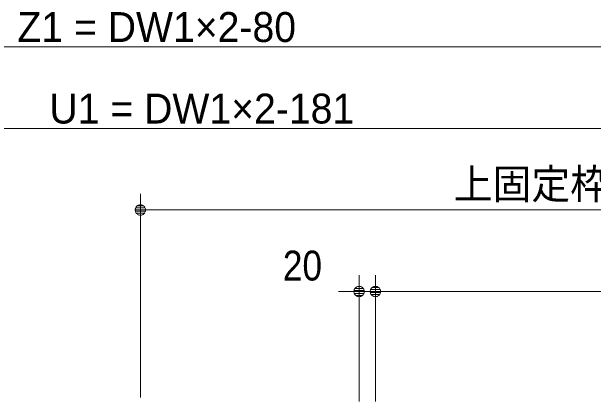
# Model space of a CAD drawing. Units: millimetres, scale not verified. Extents: x -6062 to 6062, y -3045 to 3045.
# Drawn here: x -2226 to -1513, y 415 to 893 of the extents above; entities that cross this region are included whole.
import ezdxf
from ezdxf.enums import TextEntityAlignment as Align

# ---------------------------------------------------------------- set-up
doc = ezdxf.new("R2010")
doc.units = ezdxf.units.MM
doc.header["$LTSCALE"] = 20
for name, color, linetype, lineweight in [('0-0_2寸法-1', 7, 'Continuous', 9), ('0-1_0', 7, 'Continuous', 9), ('0-5_2寸法-2', 7, 'Continuous', 9)]:
    doc.layers.add(name, color=color, linetype=linetype, lineweight=lineweight)
doc.styles.add('ＭＳ Ｐゴシック', font='')
doc.styles.get('ＭＳ Ｐゴシック').set_extended_font_data('MS PGothic')

# ---------------------------------------------------------------- blocks, each defined once
blk = doc.blocks.new('_Dot')
at = {"layer": '0-1_0'}
for p, q in [((-10, 0), (-20, 0)), ((9.78, 2), (-9.78, 2)), ((7.99, 6), (-7.99, 6)), ((9.16, -3.98), (-9.16, -3.98)), ((6, -7.98), (-6, -7.98))]:
    blk.add_line(p, q, dxfattribs=at)
for points in [[(10, 0), (9.92, 1.25), (9.69, 2.49), (9.3, 3.68), (8.76, 4.82), (8.09, 5.88), (7.29, 6.85), (6.37, 7.71), (5.36, 8.44), (4.26, 9.05), (3.09, 9.51), (1.87, 9.82), (0.63, 9.98), (-0.63, 9.98), (-1.87, 9.82), (-3.09, 9.51), (-4.26, 9.05), (-5.36, 8.44), (-6.37, 7.71), (-7.29, 6.85), (-8.09, 5.88), (-8.76, 4.82), (-9.3, 3.68), (-9.69, 2.49), (-9.92, 1.25), (-10, 0), (0, 0)], [(-10, 0), (-9.92, -1.25), (-9.69, -2.49), (-9.3, -3.68), (-8.76, -4.82), (-8.09, -5.88), (-7.29, -6.85), (-6.37, -7.71), (-5.36, -8.44), (-4.26, -9.05), (-3.09, -9.51), (-1.87, -9.82), (-0.63, -9.98), (0.63, -9.98), (1.87, -9.82), (3.09, -9.51), (4.26, -9.05), (5.36, -8.44), (6.37, -7.71), (7.29, -6.85), (8.09, -5.88), (8.76, -4.82), (9.3, -3.68), (9.69, -2.49), (9.92, -1.25), (10, 0), (0, 0)]]:
    blk.add_lwpolyline(points, close=True, dxfattribs=at)

msp = doc.modelspace()

# ---------------------------------------------------------------- linework, layer by layer
at = {"layer": '0-0_2寸法-1'}
for p, q in [((-3192.79, 850), (-898.21, 850)), ((-3091.79, 750), (-898.21, 750)), ((-2068.5, 420), (-2068.5, 670)), ((-2055.79, 650), (-916.21, 650)), ((-1780.5, 415.25), (-1780.5, 570)), ((-1767.79, 550), (-898.21, 550))]:
    msp.add_line(p, q, dxfattribs=at)
at = {"layer": '0-5_2寸法-2'}
for p, q in [((-1800.5, 415.25), (-1800.5, 570)), ((-1780.5, 415.25), (-1780.5, 570)), ((-1813.21, 550), (-1825.92, 550)), ((-1780.5, 550), (-1800.5, 550)), ((-1767.79, 550), (-1755.08, 550))]:
    msp.add_line(p, q, dxfattribs=at)

# ---------------------------------------------------------------- block references
at = {"layer": '0-0_2寸法-1', "xscale": 0.6356201, "yscale": 0.6356201, "rotation": 180}
for p in [(-2068.5, 650), (-1780.5, 550)]:
    msp.add_blockref('_Dot', p, dxfattribs=at)
at = {"layer": '0-5_2寸法-2', "xscale": 0.6356201, "yscale": 0.6356201}
msp.add_blockref('_Dot', (-1800.5, 550), dxfattribs=at)
at = {"layer": '0-5_2寸法-2', "xscale": 0.6356201, "yscale": 0.6356201, "rotation": 180}
msp.add_blockref('_Dot', (-1780.5, 550), dxfattribs=at)

# ---------------------------------------------------------------- texts
at = {"layer": '0-0_2寸法-1', "style": 'ＭＳ Ｐゴシック'}
for s, p in [('Z1 = DW1×2-80', (-2219.28, 845.04)), ('U1 = DW1×2-181', (-2180, 745.04))]:
    msp.add_text(s, height=36.69, dxfattribs=at).set_placement(p, align=Align.BOTTOM_LEFT)
at = {"layer": '0-0_2寸法-1', "style": 'ＭＳ Ｐゴシック', "width": 0.95}
msp.add_text('上固定枠\u3000DW2-35', height=36.69, dxfattribs=at).set_placement((-1684.48, 652.53), align=Align.BOTTOM_LEFT)
at = {"layer": '0-5_2寸法-2', "style": 'ＭＳ Ｐゴシック', "width": 0.9}
msp.add_text('20', height=36.66, dxfattribs=at).set_placement((-1893.98, 552.48), align=Align.BOTTOM_LEFT)

doc.saveas('drawing.dxf')
